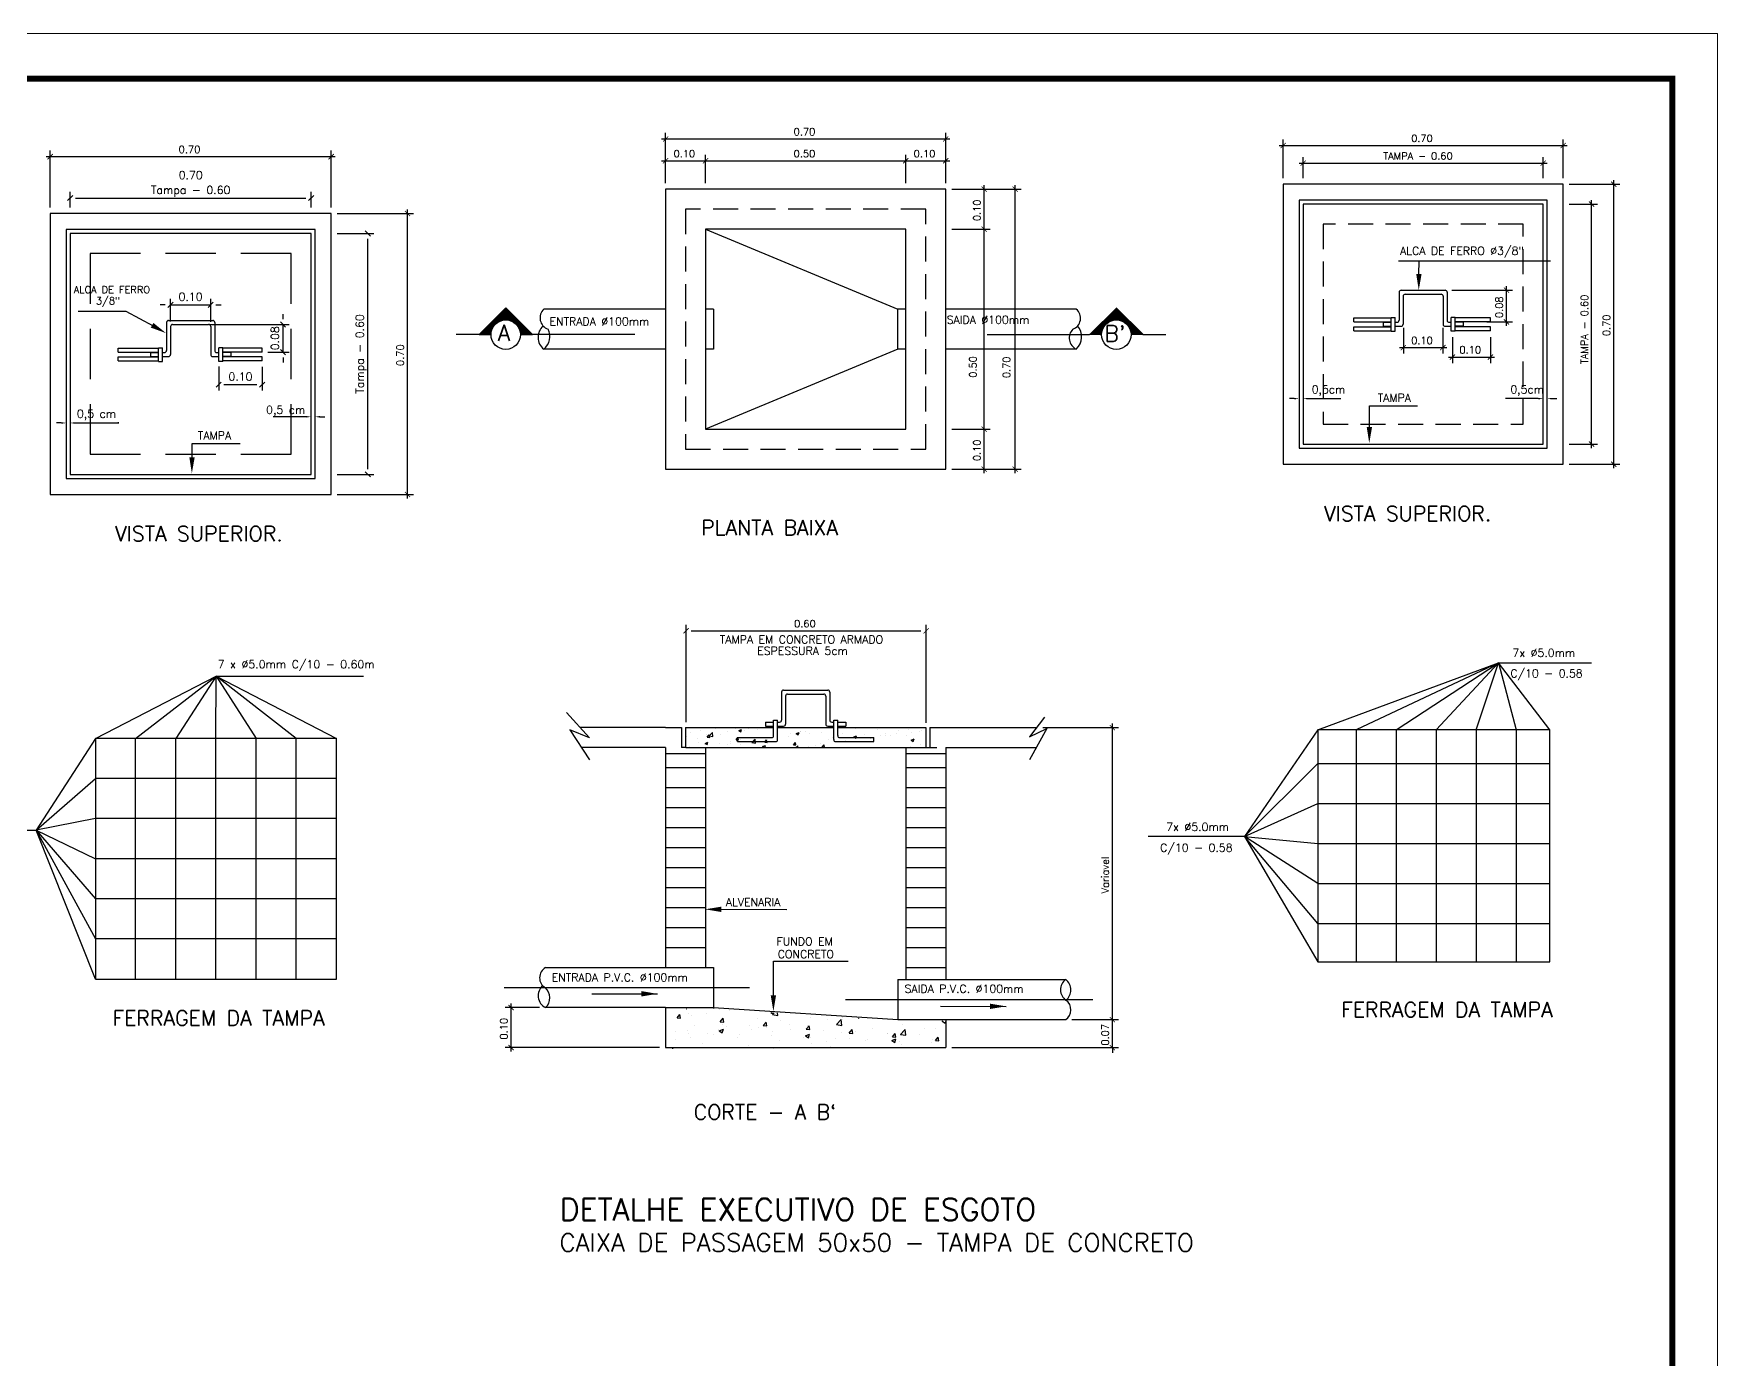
# Model space of a CAD drawing. Header units: millimetres. Extents: x 1345 to 2117, y 1214 to 1365.
# Drawn here: x 2048.09 to 2076.08, y 1274.54 to 1296.59 of the extents above; entities that cross this region are included whole.
import ezdxf
from ezdxf.enums import TextEntityAlignment as Align

# ---------------------------------------------------------------- set-up
doc = ezdxf.new("R2010")
doc.units = ezdxf.units.MM
doc.header["$LTSCALE"] = 0.5
doc.linetypes.add('CENTER2', pattern=[28.575, 19.05, -3.175, 3.175, -3.175])
doc.linetypes.add('HIDDEN', pattern=[0.375, 0.25, -0.125])
for name, color, linetype in [('02', 2, 'Continuous'), ('DETALLHES_CAIXAS', 6, 'Continuous'), ('TXT_0', 7, 'Continuous'), ('TXT_1', 3, 'Continuous'), ('TXT_2', 6, 'Continuous')]:
    doc.layers.add(name, color=color, linetype=linetype)
doc.styles.add('ADITIVOCAD', font='ROMANS.shx')
doc.styles.add('ROMANS', font='romans', dxfattribs={"height": 0.1})

# ---------------------------------------------------------------- blocks, each defined once
blk = doc.blocks.new('ADS_DET_CG125L')
at = {"layer": 'DETALLHES_CAIXAS'}
for p, q in [((2.1094, 2.4281), (2.1094, 1.8281)), ((2.7094, 2.4281), (2.1094, 2.4281)), ((2.7094, 1.8281), (2.7094, 2.4281)), ((2.1094, 1.8281), (2.7094, 1.8281)), ((2.1723, 1.1702), (2.1723, 0.5702)), ((2.7723, 1.1702), (2.1723, 1.1702)), ((2.2723, 0.5702), (2.2723, 1.1702)), ((2.3723, 0.5702), (2.3723, 1.1702)), ((2.4723, 0.5702), (2.4723, 1.1702)), ((2.5723, 0.5702), (2.5723, 1.1702)), ((2.6723, 0.5702), (2.6723, 1.1702)), ((2.7723, 0.5702), (2.7723, 1.1702)), ((2.7723, 1.0702), (2.1723, 1.0702)), ((2.7723, 0.9702), (2.1723, 0.9702)), ((2.7723, 0.8702), (2.1723, 0.8702)), ((2.7723, 0.7702), (2.1723, 0.7702)), ((2.7723, 0.6702), (2.1723, 0.6702)), ((2.1723, 0.5702), (2.7723, 0.5702))]:
    blk.add_line(p, q, dxfattribs=at)
at = {"layer": 'TXT_0', "linetype": 'ByBlock'}
for p, q in [((2.0494, 2.6199), (2.7694, 2.6199)), ((2.0594, 2.4931), (2.0594, 2.6349)), ((2.7594, 2.4931), (2.7594, 2.6349)), ((2.1159, 2.5233), (2.1029, 2.5103)), ((2.1094, 2.4931), (2.1094, 2.5318)), ((2.1224, 2.5168), (2.6964, 2.5168)), ((2.7029, 2.5103), (2.7159, 2.5233)), ((2.7094, 2.4931), (2.7094, 2.5318)), ((2.7744, 2.4781), (2.9645, 2.4781)), ((2.9495, 1.7681), (2.9495, 2.4881)), ((2.857, 2.4216), (2.844, 2.4346)), ((2.7744, 2.4281), (2.8655, 2.4281)), ((2.8505, 1.8411), (2.8505, 2.4151)), ((2.3592, 2.2092), (2.3592, 2.2657)), ((2.4592, 2.2079), (2.4592, 2.2657)), ((2.3462, 2.2507), (2.3332, 2.2507)), ((2.3527, 2.2442), (2.3657, 2.2572)), ((2.3592, 2.2507), (2.4592, 2.2507)), ((2.4657, 2.2572), (2.4527, 2.2442)), ((2.4722, 2.2507), (2.4852, 2.2507)), ((2.6394, 2.2147), (2.6394, 2.2277)), ((2.4583, 2.2017), (2.6544, 2.2017)), ((2.6329, 2.2082), (2.6459, 2.1952)), ((2.6394, 2.1327), (2.6394, 2.2017)), ((2.6459, 2.1262), (2.6329, 2.1392)), ((2.6016, 2.1327), (2.6544, 2.1327)), ((2.6394, 2.1197), (2.6394, 2.1067)), ((2.4857, 2.0582), (2.4727, 2.0452)), ((2.4792, 2.0969), (2.4792, 2.0367)), ((2.581, 2.0452), (2.594, 2.0582)), ((2.5875, 2.0957), (2.5875, 2.0367)), ((2.4922, 2.0517), (2.5745, 2.0517)), ((2.6851, 1.9716), (2.6152, 1.9716)), ((2.6971, 1.9716), (2.6851, 1.9716)), ((2.7314, 1.9716), (2.7434, 1.9716)), ((2.0871, 1.9562), (2.0751, 1.9562)), ((2.1214, 1.9562), (2.2301, 1.9562)), ((2.2301, 1.9562), (2.2278, 1.9562)), ((2.7744, 1.8281), (2.8655, 1.8281)), ((2.844, 1.8346), (2.857, 1.8216)), ((2.7744, 1.7781), (2.9645, 1.7781))]:
    blk.add_line(p, q, dxfattribs=at)
at = {"layer": 'TXT_0'}
for p, q in [((2.0594, 2.4781), (2.0594, 1.7781)), ((2.7594, 2.4781), (2.0594, 2.4781)), ((2.7594, 1.7781), (2.7594, 2.4781)), ((2.0994, 2.4381), (2.0994, 1.8181)), ((2.7194, 2.4381), (2.0994, 2.4381)), ((2.7194, 1.8181), (2.7194, 2.4381)), ((2.2487, 2.2342), (2.1292, 2.2342)), ((2.3169, 2.1977), (2.2487, 2.2342)), ((2.3492, 2.2067), (2.3492, 2.1367)), ((2.3542, 2.2117), (2.4642, 2.2117)), ((2.3592, 2.1967), (2.3592, 2.1267)), ((2.3642, 2.2017), (2.4542, 2.2017)), ((2.4592, 2.1967), (2.4592, 2.1267)), ((2.4692, 2.2067), (2.4692, 2.1367)), ((2.3292, 2.1437), (2.3392, 2.1437)), ((2.3292, 2.1097), (2.3292, 2.1437)), ((2.3392, 2.1097), (2.3392, 2.1437)), ((2.4892, 2.1437), (2.4792, 2.1437)), ((2.4792, 2.1097), (2.4792, 2.1437)), ((2.4892, 2.1097), (2.4892, 2.1437)), ((2.3092, 2.1317), (2.3092, 2.1217)), ((2.3092, 2.1317), (2.3292, 2.1317)), ((2.3092, 2.1217), (2.3292, 2.1217)), ((2.3292, 2.1097), (2.3392, 2.1097)), ((2.3392, 2.1317), (2.3442, 2.1317)), ((2.3392, 2.1217), (2.3542, 2.1217)), ((2.4642, 2.1217), (2.4792, 2.1217)), ((2.4742, 2.1317), (2.4792, 2.1317)), ((2.4892, 2.1097), (2.4792, 2.1097)), ((2.5092, 2.1317), (2.4892, 2.1317)), ((2.5092, 2.1217), (2.4892, 2.1217)), ((2.5092, 2.1317), (2.5092, 2.1217)), ((2.4127, 1.8706), (2.4132, 1.9054)), ((2.4132, 1.9054), (2.5329, 1.9054)), ((2.0994, 1.8181), (2.7194, 1.8181)), ((2.0594, 1.7781), (2.7594, 1.7781)), ((2.1723, 1.1702), (2.4731, 1.3256)), ((2.2723, 1.1702), (2.4731, 1.3256)), ((2.4731, 1.3256), (2.3723, 1.1702)), ((2.4723, 1.1702), (2.4731, 1.3256)), ((2.4731, 1.3256), (2.8398, 1.3256)), ((2.4731, 1.3256), (2.7723, 1.1702)), ((2.6723, 1.1702), (2.4731, 1.3256)), ((2.4731, 1.3256), (2.5723, 1.1702)), ((2.1723, 1.1702), (2.0242, 0.9415)), ((2.0242, 0.9415), (2.1723, 1.0702)), ((2.1723, 0.9702), (2.0242, 0.9415)), ((1.5809, 0.9415), (2.0242, 0.9415)), ((2.0242, 0.9415), (2.1723, 0.6702)), ((2.0242, 0.9415), (2.1723, 0.7702)), ((2.1723, 0.5702), (2.0242, 0.9415)), ((2.0242, 0.9415), (2.1723, 0.8702))]:
    blk.add_line(p, q, dxfattribs=at)
at = {"layer": 'TXT_0', "linetype": 'HIDDEN'}
for p, q in [((2.1594, 2.3781), (2.1594, 1.8781)), ((2.6594, 2.3781), (2.1594, 2.3781)), ((2.6594, 1.8781), (2.6594, 2.3781)), ((2.229, 2.1327), (2.229, 2.1427)), ((2.229, 2.1427), (2.3292, 2.1427)), ((2.5875, 2.1427), (2.4892, 2.1427)), ((2.5875, 2.1327), (2.5875, 2.1427)), ((2.229, 2.1327), (2.3292, 2.1327)), ((2.229, 2.1107), (2.229, 2.1207)), ((2.229, 2.1207), (2.3292, 2.1207)), ((2.229, 2.1107), (2.3292, 2.1107)), ((2.5875, 2.1327), (2.4892, 2.1327)), ((2.5875, 2.1207), (2.4892, 2.1207)), ((2.5875, 2.1107), (2.4892, 2.1107)), ((2.5875, 2.1107), (2.5875, 2.1207)), ((2.1594, 1.8781), (2.6594, 1.8781))]:
    blk.add_line(p, q, dxfattribs=at)
at = {"layer": 'TXT_0', "linetype": 'ByBlock', "const_width": 0.00195}
for points in [[(2.0659, 2.6264), (2.0529, 2.6134)], [(2.7529, 2.6134), (2.7659, 2.6264)], [(2.956, 2.4716), (2.943, 2.4846)], [(2.943, 1.7846), (2.956, 1.7716)]]:
    blk.add_lwpolyline(points, dxfattribs=at)
at = {"layer": 'TXT_0'}
for centre, start, end in [((2.3542, 2.2067), 90, 180), ((2.3642, 2.1967), 90, 180), ((2.4542, 2.1967), 0, 90), ((2.4642, 2.2067), 360, 90), ((2.3442, 2.1367), 270, 0), ((2.3542, 2.1267), 270, 0), ((2.4642, 2.1267), 180, 270), ((2.4742, 2.1367), 180, 270)]:
    blk.add_arc(centre, 0.005, start, end, dxfattribs=at)
for points in [[(2.3165, 2.2055), (2.31, 2.1939), (2.3481, 2.18)], [(2.4194, 1.8706), (2.4061, 1.8707), (2.4123, 1.8306)]]:
    blk.add_solid(points, dxfattribs=at)
at = {"layer": 'TXT_0', "linetype": 'ByBlock'}
for points in [[(2.6974, 1.9736), (2.6974, 1.9696), (2.7094, 1.9716)], [(2.7314, 1.9736), (2.7314, 1.9696), (2.7194, 1.9716)], [(2.0871, 1.9582), (2.0871, 1.9542), (2.0991, 1.9562)], [(2.1214, 1.9582), (2.1214, 1.9542), (2.1094, 1.9562)]]:
    blk.add_solid(points, dxfattribs=at)
at = {"layer": 'TXT_0', "style": 'ROMANS'}
blk.add_text('0.70', height=0.018, dxfattribs=at).set_placement((2.3794, 2.6289))
at = {"layer": 'TXT_0', "linetype": 'ByBlock', "style": 'ROMANS'}
for s, p in [('0.70', (2.4094, 2.574)), ('Tampa - 0.60', (2.4094, 2.5368)), ('0.10', (2.4092, 2.2707)), ('0.10', (2.5334, 2.0717))]:
    blk.add_text(s, height=0.02, dxfattribs=at).set_placement(p, align=Align.MIDDLE_CENTER)
at = {"layer": 'TXT_0', "style": 'ROMANS'}
for s, height, p in [('ALCA DE FERRO ', 0.018, (2.118, 2.2883)), (' 3/8"', 0.018, (2.1607, 2.2607)), ('TAMPA', 0.02, (2.4272, 1.9251)), ('7 x %%C5.0mm C/10 - 0.60m', 0.02, (2.4768, 1.3548))]:
    blk.add_text(s, height=height, dxfattribs=at).set_placement(p, align=Align.MIDDLE_LEFT)
at = {"layer": 'TXT_0', "linetype": 'ByBlock', "style": 'ROMANS'}
for s, p in [('Tampa - 0.60', (2.8305, 2.1281)), ('0.08', (2.6194, 2.1672))]:
    blk.add_text(s, height=0.02, rotation=90, dxfattribs=at).set_placement(p, align=Align.MIDDLE_CENTER)
at = {"layer": 'TXT_0', "style": 'ROMANS'}
blk.add_text('0.70', height=0.018, rotation=90, dxfattribs=at).set_placement((2.9405, 2.0981))
at = {"layer": 'TXT_0', "linetype": 'ByBlock', "style": 'ROMANS'}
for p in [(2.1748, 1.9762), (2.6461, 1.9859)]:
    blk.add_text('0,5 cm', height=0.02, dxfattribs=at).set_placement(p, align=Align.MIDDLE)
at = {"layer": 'TXT_1', "style": 'ADITIVOCAD'}
for s, p in [('VISTA SUPERIOR.', (2.4299, 1.6804)), ('FERRAGEM DA TAMPA', (2.479, 0.473))]:
    blk.add_text(s, height=0.0375, dxfattribs=at).set_placement(p, align=Align.MIDDLE)
blk = doc.blocks.new('*X35')
at = {"color": 0}
for p, q in [((101.59, 65.457), (101.923, 65.79)), ((101.608, 65.457), (101.932, 65.781)), ((101.626, 65.457), (101.941, 65.772)), ((101.643, 65.457), (101.95, 65.763)), ((101.661, 65.457), (101.958, 65.755)), ((101.807, 65.601), (101.769, 65.639)), ((101.817, 65.609), (101.778, 65.648)), ((101.827, 65.615), (101.787, 65.656)), ((101.839, 65.622), (101.795, 65.665)), ((101.851, 65.627), (101.804, 65.674)), ((101.864, 65.632), (101.813, 65.683)), ((101.878, 65.636), (101.822, 65.692)), ((101.892, 65.639), (101.831, 65.701)), ((101.908, 65.641), (101.84, 65.709)), ((101.847, 65.626), (101.967, 65.746)), ((101.925, 65.641), (101.848, 65.718)), ((101.944, 65.64), (101.857, 65.727)), ((101.966, 65.636), (101.866, 65.736)), ((101.874, 65.635), (101.976, 65.737)), ((101.993, 65.627), (101.875, 65.745)), ((102.035, 65.602), (101.884, 65.754)), ((102.198, 65.457), (101.893, 65.762)), ((101.897, 65.64), (101.985, 65.728)), ((102.216, 65.457), (101.901, 65.771)), ((102.233, 65.457), (101.91, 65.78)), ((101.916, 65.641), (101.994, 65.719)), ((102.251, 65.457), (101.919, 65.789)), ((101.933, 65.641), (102.003, 65.71)), ((101.949, 65.639), (102.011, 65.702)), ((101.964, 65.636), (102.02, 65.693)), ((101.978, 65.633), (102.029, 65.684)), ((101.991, 65.628), (102.038, 65.675)), ((102.003, 65.622), (102.047, 65.666)), ((102.015, 65.616), (102.056, 65.657)), ((102.025, 65.609), (102.065, 65.649)), ((102.036, 65.602), (102.073, 65.64)), ((101.597, 65.457), (101.592, 65.462)), ((101.615, 65.457), (101.601, 65.471)), ((101.632, 65.457), (101.61, 65.48)), ((101.65, 65.457), (101.619, 65.488)), ((101.668, 65.457), (101.627, 65.497)), ((101.685, 65.457), (101.636, 65.506)), ((101.703, 65.457), (101.645, 65.515)), ((101.721, 65.457), (101.654, 65.524)), ((101.737, 65.458), (101.663, 65.533)), ((101.738, 65.475), (101.672, 65.541)), ((101.679, 65.457), (101.753, 65.531)), ((101.74, 65.49), (101.68, 65.55)), ((101.744, 65.505), (101.689, 65.559)), ((101.696, 65.457), (101.744, 65.504)), ((101.748, 65.518), (101.698, 65.568)), ((101.753, 65.531), (101.707, 65.577)), ((101.714, 65.457), (101.739, 65.482)), ((101.759, 65.543), (101.716, 65.586)), ((101.765, 65.554), (101.725, 65.594)), ((101.732, 65.457), (101.737, 65.463)), ((101.772, 65.565), (101.733, 65.603)), ((101.78, 65.575), (101.742, 65.612)), ((101.788, 65.584), (101.751, 65.621)), ((101.797, 65.593), (101.76, 65.63)), ((102.045, 65.594), (102.082, 65.631)), ((102.054, 65.585), (102.091, 65.622)), ((102.062, 65.576), (102.1, 65.613)), ((102.18, 65.457), (102.067, 65.571)), ((102.07, 65.566), (102.109, 65.604)), ((102.077, 65.555), (102.118, 65.595)), ((102.084, 65.544), (102.126, 65.587)), ((102.09, 65.532), (102.135, 65.578)), ((102.163, 65.457), (102.092, 65.528)), ((102.095, 65.52), (102.144, 65.569)), ((102.099, 65.506), (102.153, 65.56)), ((102.145, 65.457), (102.1, 65.502)), ((102.102, 65.492), (102.162, 65.551)), ((102.127, 65.457), (102.104, 65.48)), ((102.105, 65.477), (102.171, 65.542)), ((102.106, 65.46), (102.179, 65.534)), ((102.109, 65.457), (102.106, 65.461)), ((102.121, 65.457), (102.188, 65.525)), ((102.138, 65.457), (102.197, 65.516)), ((102.156, 65.457), (102.206, 65.507)), ((102.174, 65.457), (102.215, 65.498)), ((102.191, 65.457), (102.224, 65.489)), ((102.209, 65.457), (102.232, 65.481)), ((102.227, 65.457), (102.241, 65.472)), ((102.244, 65.457), (102.25, 65.463))]:
    blk.add_line(p, q, dxfattribs=at)
blk = doc.blocks.new('ADS_DET_CP50')
at = {"layer": 'DETALLHES_CAIXAS'}
for p, q in [((0.5947, 2.6505), (0.5947, 1.9505)), ((1.2947, 2.6505), (0.5947, 2.6505)), ((1.2947, 1.9505), (1.2947, 2.6505)), ((2.1878, 2.6129), (2.1878, 2.0129)), ((2.7878, 2.6129), (2.1878, 2.6129)), ((2.7878, 2.0129), (2.7878, 2.6129)), ((0.6947, 2.5505), (0.6947, 2.0505)), ((1.1947, 2.5505), (0.6947, 2.5505)), ((1.1947, 2.0505), (1.1947, 2.5505)), ((0.6947, 2.0505), (1.1947, 2.0505)), ((2.1878, 2.0129), (2.7878, 2.0129)), ((0.5947, 1.9505), (1.2947, 1.9505)), ((0.5947, 1.3044), (0.3812, 1.3044)), ((0.5947, 1.3044), (0.6348, 1.3044)), ((0.6348, 1.3044), (0.6348, 1.2544)), ((0.6447, 1.3044), (0.8647, 1.3044)), ((0.6447, 1.3044), (0.6447, 1.2544)), ((0.8747, 1.3044), (1.0147, 1.3044)), ((1.0247, 1.3044), (1.2447, 1.3044)), ((1.2447, 1.3044), (1.2447, 1.2544)), ((1.2547, 1.3044), (1.2947, 1.3044)), ((1.2547, 1.3044), (1.2547, 1.2544)), ((1.2947, 1.3044), (1.522, 1.3044)), ((2.2244, 1.2988), (2.2244, 0.7188)), ((2.8044, 1.2988), (2.2244, 1.2988)), ((2.3206, 1.2988), (2.3206, 0.7188)), ((2.4206, 1.2988), (2.4206, 0.7188)), ((2.5206, 1.2988), (2.5206, 0.7188)), ((2.6206, 1.2988), (2.6206, 0.7188)), ((2.7206, 1.2988), (2.7206, 0.7188)), ((2.8044, 0.7188), (2.8044, 1.2988)), ((0.5947, 1.2544), (0.3833, 1.2544)), ((0.5947, 1.2544), (0.5947, 0.7044)), ((0.5947, 1.2394), (0.6947, 1.2394)), ((0.6447, 1.2544), (0.6348, 1.2544)), ((0.6455, 1.2544), (0.8655, 1.2544)), ((0.6947, 1.2544), (0.6947, 0.7044)), ((0.8649, 1.2544), (1.0147, 1.2544)), ((1.0149, 1.2544), (1.2724, 1.2544)), ((1.1947, 1.2544), (1.1947, 0.6744)), ((1.1947, 1.2394), (1.2947, 1.2394)), ((1.2447, 1.2544), (1.2547, 1.2544)), ((1.2947, 1.2544), (1.2947, 0.6744)), ((1.2947, 1.2544), (1.522, 1.2544)), ((0.5947, 1.2044), (0.6947, 1.2044)), ((1.1947, 1.2044), (1.2947, 1.2044)), ((2.2244, 1.215), (2.8044, 1.215)), ((0.5947, 1.1544), (0.6947, 1.1544)), ((1.1947, 1.1544), (1.2947, 1.1544)), ((0.5947, 1.1044), (0.6947, 1.1044)), ((1.1947, 1.1044), (1.2947, 1.1044)), ((2.2244, 1.115), (2.8044, 1.115)), ((0.5947, 1.0544), (0.6947, 1.0544)), ((1.1947, 1.0544), (1.2947, 1.0544)), ((2.2244, 1.015), (2.8044, 1.015)), ((0.5947, 1.0044), (0.6947, 1.0044)), ((1.1947, 1.0044), (1.2947, 1.0044)), ((0.5947, 0.9544), (0.6947, 0.9544)), ((1.1947, 0.9544), (1.2947, 0.9544)), ((0.5947, 0.9044), (0.6947, 0.9044)), ((1.1947, 0.9044), (1.2947, 0.9044)), ((2.2244, 0.915), (2.8044, 0.915)), ((0.5947, 0.8544), (0.6947, 0.8544)), ((1.1947, 0.8544), (1.2947, 0.8544)), ((0.5947, 0.8044), (0.6947, 0.8044)), ((1.1947, 0.8044), (1.2947, 0.8044)), ((2.2244, 0.815), (2.8044, 0.815)), ((0.5947, 0.7544), (0.6947, 0.7544)), ((1.1947, 0.7544), (1.2947, 0.7544)), ((2.2244, 0.7188), (2.8044, 0.7188)), ((0.5947, 0.7044), (0.6947, 0.7044)), ((1.1947, 0.7044), (1.2947, 0.7044)), ((1.1947, 0.6744), (1.2947, 0.6744)), ((0.5947, 0.6044), (0.7147, 0.6044)), ((0.5947, 0.6044), (0.5947, 0.5044)), ((0.7147, 0.6044), (1.1747, 0.5744)), ((1.1747, 0.5744), (1.2947, 0.5744)), ((1.2947, 0.5744), (1.2947, 0.5044)), ((0.5947, 0.5044), (1.2947, 0.5044))]:
    blk.add_line(p, q, dxfattribs=at)
at = {"layer": 'TXT_0', "linetype": 'ByBlock'}
for p, q in [((0.5947, 2.6655), (0.5947, 2.7909)), ((1.2947, 2.6655), (1.2947, 2.7909)), ((0.5847, 2.7759), (1.3047, 2.7759)), ((0.5947, 2.6655), (0.5947, 2.7363)), ((0.6947, 2.6655), (0.6947, 2.7363)), ((0.6947, 2.6655), (0.6947, 2.7363)), ((1.1947, 2.6655), (1.1947, 2.7363)), ((1.1947, 2.6655), (1.1947, 2.7363)), ((1.2947, 2.6655), (1.2947, 2.7363)), ((2.1278, 2.7594), (2.8478, 2.7594)), ((2.1378, 2.6779), (2.1378, 2.7744)), ((2.8378, 2.6779), (2.8378, 2.7744)), ((0.5847, 2.7213), (0.7047, 2.7213)), ((0.6847, 2.7213), (1.2047, 2.7213)), ((1.1847, 2.7213), (1.3047, 2.7213)), ((2.1778, 2.7153), (2.7978, 2.7153)), ((2.1878, 2.6779), (2.1878, 2.7303)), ((2.7878, 2.6779), (2.7878, 2.7303)), ((1.3907, 2.5405), (1.3907, 2.6605)), ((1.4684, 1.9405), (1.4684, 2.6605)), ((2.8528, 2.6629), (2.979, 2.6629)), ((2.964, 1.9529), (2.964, 2.6729)), ((1.3097, 2.6505), (1.4057, 2.6505)), ((1.3097, 2.6505), (1.4834, 2.6505)), ((2.8528, 2.6129), (2.9238, 2.6129)), ((2.9088, 2.0029), (2.9088, 2.6229)), ((1.3097, 2.5505), (1.4057, 2.5505)), ((1.3097, 2.5505), (1.4057, 2.5505)), ((1.3907, 2.0405), (1.3907, 2.5605)), ((2.6959, 2.3085), (2.6959, 2.4078)), ((2.5593, 2.3978), (2.7109, 2.3978)), ((2.6467, 2.3185), (2.7109, 2.3185)), ((2.4385, 2.3035), (2.4385, 2.2392)), ((2.5369, 2.3035), (2.5369, 2.2392)), ((2.5609, 2.28), (2.5609, 2.2157)), ((2.6559, 2.28), (2.6559, 2.2157)), ((2.4285, 2.2542), (2.5469, 2.2542)), ((2.5509, 2.2307), (2.6659, 2.2307)), ((2.1656, 2.1267), (2.1536, 2.1267)), ((2.1998, 2.1267), (2.2118, 2.1267)), ((2.2118, 2.1267), (2.2818, 2.1267)), ((2.7636, 2.1267), (2.6936, 2.1267)), ((2.7756, 2.1267), (2.7636, 2.1267)), ((2.8098, 2.1267), (2.8218, 2.1267)), ((1.3097, 2.0505), (1.4057, 2.0505)), ((1.3097, 2.0505), (1.4057, 2.0505)), ((1.3907, 1.9405), (1.3907, 2.0605)), ((2.8528, 2.0129), (2.9238, 2.0129)), ((1.3097, 1.9505), (1.4057, 1.9505)), ((1.3097, 1.9505), (1.4834, 1.9505)), ((2.8528, 1.9629), (2.979, 1.9629)), ((0.6458, 1.3176), (0.6458, 1.5613)), ((1.2458, 1.3161), (1.2458, 1.5613)), ((0.6588, 1.5463), (1.2328, 1.5463)), ((1.537, 1.3044), (1.7261, 1.3044)), ((1.7111, 0.5644), (1.7111, 1.3144)), ((0.2797, 0.6044), (0.1935, 0.6044)), ((0.2085, 0.4944), (0.2085, 0.6144)), ((1.6097, 0.5744), (1.7261, 0.5744)), ((1.6097, 0.5744), (1.7261, 0.5744)), ((1.7111, 0.5744), (1.7111, 0.5874)), ((1.7111, 0.5044), (1.7111, 0.5744)), ((0.5797, 0.5044), (0.1935, 0.5044)), ((1.3097, 0.5044), (1.7261, 0.5044)), ((1.7111, 0.5044), (1.7111, 0.4914))]:
    blk.add_line(p, q, dxfattribs=at)
at = {"layer": 'TXT_0'}
for p, q in [((2.1378, 2.6629), (2.1378, 1.9629)), ((2.8378, 2.6629), (2.1378, 2.6629)), ((2.8378, 1.9629), (2.8378, 2.6629)), ((2.1778, 2.6229), (2.1778, 2.0029)), ((2.7978, 2.6229), (2.1778, 2.6229)), ((2.7978, 2.0029), (2.7978, 2.6229)), ((0.6947, 2.5505), (1.1747, 2.3505)), ((2.8057, 2.4707), (2.4262, 2.4707)), ((2.4771, 2.438), (2.4777, 2.4707)), ((2.4278, 2.3925), (2.4278, 2.3225)), ((2.4328, 2.3975), (2.5428, 2.3975)), ((2.4378, 2.3825), (2.4378, 2.3125)), ((2.4428, 2.3875), (2.5328, 2.3875)), ((2.5378, 2.3825), (2.5378, 2.3125)), ((2.5478, 2.3925), (2.5478, 2.3225)), ((0.5947, 2.3505), (0.2904, 2.3505)), ((0.7147, 2.3505), (0.6947, 2.3505)), ((0.7147, 2.3505), (0.7147, 2.2505)), ((1.1747, 2.2505), (1.1747, 2.3505)), ((1.1947, 2.3505), (1.1747, 2.3505)), ((1.621, 2.3505), (1.2947, 2.3505)), ((2.3878, 2.3175), (2.4078, 2.3175)), ((2.3878, 2.3175), (2.3878, 2.3075)), ((2.4078, 2.3295), (2.4178, 2.3295)), ((2.4078, 2.2955), (2.4078, 2.3295)), ((2.4178, 2.2955), (2.4178, 2.3295)), ((2.4178, 2.3175), (2.4228, 2.3175)), ((2.5528, 2.3175), (2.5578, 2.3175)), ((2.5678, 2.3295), (2.5578, 2.3295)), ((2.5578, 2.2955), (2.5578, 2.3295)), ((2.5678, 2.2955), (2.5678, 2.3295)), ((2.5878, 2.3175), (2.5678, 2.3175)), ((2.5878, 2.3175), (2.5878, 2.3075)), ((2.3878, 2.3075), (2.4078, 2.3075)), ((2.4078, 2.2955), (2.4178, 2.2955)), ((2.4178, 2.3075), (2.4328, 2.3075)), ((2.5428, 2.3075), (2.5578, 2.3075)), ((2.5678, 2.2955), (2.5578, 2.2955)), ((2.5878, 2.3075), (2.5678, 2.3075)), ((0.5947, 2.2505), (0.2904, 2.2505)), ((1.1747, 2.2505), (0.6947, 2.0505)), ((0.7147, 2.2505), (0.6947, 2.2505)), ((0.7147, 2.2505), (0.6947, 2.2505)), ((1.1947, 2.2505), (1.1747, 2.2505)), ((1.1947, 2.2505), (1.1747, 2.2505)), ((1.4947, 2.2505), (1.2947, 2.2505)), ((1.621, 2.2505), (1.2947, 2.2505)), ((2.3534, 2.0554), (2.354, 2.1091)), ((2.354, 2.1091), (2.4736, 2.1091)), ((2.1778, 2.0029), (2.7978, 2.0029)), ((2.1378, 1.9629), (2.8378, 1.9629)), ((2.2244, 1.2988), (2.676, 1.4661)), ((2.676, 1.4661), (2.3206, 1.2988)), ((2.4206, 1.2988), (2.676, 1.4661)), ((2.676, 1.4661), (2.5206, 1.2988)), ((2.6206, 1.2988), (2.676, 1.4661)), ((2.8044, 1.2988), (2.676, 1.4661)), ((2.676, 1.4661), (2.7206, 1.2988)), ((2.676, 1.4661), (2.9083, 1.4661)), ((0.8847, 1.3932), (0.8847, 1.3232)), ((0.8897, 1.3982), (0.9997, 1.3982)), ((1.0047, 1.3932), (1.0047, 1.3232)), ((0.8947, 1.3832), (0.8947, 1.3132)), ((0.8997, 1.3882), (0.9897, 1.3882)), ((0.9947, 1.3832), (0.9947, 1.3132)), ((0.3469, 1.3421), (0.4046, 1.2786)), ((0.8447, 1.3182), (0.8447, 1.3082)), ((0.8447, 1.3182), (0.8647, 1.3182)), ((0.8447, 1.3082), (0.8647, 1.3082)), ((0.8647, 1.3232), (0.8747, 1.3232)), ((0.8647, 1.2843), (0.8647, 1.3232)), ((0.8747, 1.2743), (0.8747, 1.3232)), ((0.8747, 1.3182), (0.8797, 1.3182)), ((0.8747, 1.3082), (0.8897, 1.3082)), ((0.9997, 1.3082), (1.0147, 1.3082)), ((1.0097, 1.3182), (1.0147, 1.3182)), ((1.0147, 1.3232), (1.0247, 1.3232)), ((1.0147, 1.2743), (1.0147, 1.3232)), ((1.0247, 1.2843), (1.0247, 1.3232)), ((1.0247, 1.3182), (1.0447, 1.3182)), ((1.0247, 1.3082), (1.0447, 1.3082)), ((1.0447, 1.3182), (1.0447, 1.3082)), ((1.5414, 1.3305), (1.5039, 1.2815)), ((0.3556, 1.2988), (0.4046, 1.2239)), ((0.4046, 1.2786), (0.3556, 1.2988)), ((0.6471, 1.281), (0.6471, 1.281)), ((0.656, 1.2933), (0.656, 1.2933)), ((0.6742, 1.277), (0.6742, 1.277)), ((0.6761, 1.2664), (0.6761, 1.2664)), ((0.681, 1.2966), (0.681, 1.2966)), ((0.6934, 1.265), (0.7004, 1.2677)), ((0.6934, 1.265), (0.6984, 1.2617)), ((0.6976, 1.2874), (0.6976, 1.2874)), ((0.6984, 1.2617), (0.7004, 1.2677)), ((0.6989, 1.2803), (0.7038, 1.286)), ((0.6989, 1.2803), (0.7049, 1.2798)), ((0.7038, 1.2836), (0.7116, 1.2918)), ((0.7049, 1.2798), (0.7038, 1.286)), ((0.7038, 1.2836), (0.7127, 1.2823)), ((0.7127, 1.2823), (0.7116, 1.2918)), ((0.7171, 1.3038), (0.7171, 1.3038)), ((0.7189, 1.3016), (0.7189, 1.3016)), ((0.7295, 1.2642), (0.7295, 1.2642)), ((0.7326, 1.2871), (0.7326, 1.2871)), ((0.7495, 1.2949), (0.7495, 1.2949)), ((0.7557, 1.2705), (0.7557, 1.2705)), ((0.7565, 1.2651), (0.7565, 1.2651)), ((0.7704, 1.3016), (0.7704, 1.3016)), ((0.7707, 1.274), (0.7755, 1.2798)), ((0.7707, 1.274), (0.7766, 1.2735)), ((0.7747, 1.2693), (0.7747, 1.2793)), ((0.7747, 1.2793), (0.8597, 1.2793)), ((0.7747, 1.2693), (0.8697, 1.2693)), ((0.7766, 1.2735), (0.7755, 1.2798)), ((0.7775, 1.2973), (0.7845, 1.3)), ((0.7775, 1.2973), (0.7824, 1.2939)), ((0.7808, 1.2738), (0.7808, 1.2738)), ((0.7824, 1.2939), (0.7845, 1.3)), ((0.7909, 1.2971), (0.7909, 1.2971)), ((0.7996, 1.2687), (0.7996, 1.2687)), ((0.8008, 1.302), (0.8008, 1.302)), ((0.8105, 1.2671), (0.8183, 1.2752)), ((0.8105, 1.2671), (0.8194, 1.2657)), ((0.8148, 1.2751), (0.8148, 1.2751)), ((0.8194, 1.2657), (0.8183, 1.2752)), ((0.8187, 1.2787), (0.8187, 1.2787)), ((0.8238, 1.2993), (0.8238, 1.2993)), ((0.8424, 1.2677), (0.8472, 1.2735)), ((0.8424, 1.2677), (0.8484, 1.2672)), ((0.8484, 1.2672), (0.8472, 1.2735)), ((0.8501, 1.2751), (0.8501, 1.2751)), ((0.8731, 1.2851), (0.8731, 1.2851)), ((0.9021, 1.2826), (0.9021, 1.2826)), ((0.9068, 1.2904), (0.9068, 1.2904)), ((0.9141, 1.2615), (0.9189, 1.2672)), ((0.9201, 1.2609), (0.9189, 1.2672)), ((0.9212, 1.2893), (0.9282, 1.2919)), ((0.9212, 1.2893), (0.9261, 1.2859)), ((0.9261, 1.2859), (0.9282, 1.2919)), ((0.9306, 1.2948), (0.9306, 1.2948)), ((0.9315, 1.2951), (0.9315, 1.2951)), ((0.9447, 1.2953), (0.9447, 1.2953)), ((0.9534, 1.2896), (0.9534, 1.2896)), ((0.9816, 1.2642), (0.9816, 1.2642)), ((0.984, 1.2926), (0.984, 1.2926)), ((1.0017, 1.2739), (1.0017, 1.2739)), ((1.013, 1.2794), (1.013, 1.2794)), ((1.0163, 1.3037), (1.0163, 1.3037)), ((1.0197, 1.2693), (1.1147, 1.2693)), ((1.028, 1.2701), (1.028, 1.2701)), ((1.0297, 1.2793), (1.1147, 1.2793)), ((1.0373, 1.2903), (1.0373, 1.2903)), ((1.0445, 1.2725), (1.0445, 1.2725)), ((1.0547, 1.2702), (1.0547, 1.2702)), ((1.0559, 1.3035), (1.0559, 1.3035)), ((1.0649, 1.2813), (1.0719, 1.2839)), ((1.0649, 1.2813), (1.0699, 1.2779)), ((1.0696, 1.3015), (1.0696, 1.3015)), ((1.0699, 1.2779), (1.0719, 1.2839)), ((1.0863, 1.2802), (1.0863, 1.2802)), ((1.0907, 1.288), (1.0907, 1.288)), ((1.106, 1.2773), (1.106, 1.2773)), ((1.1076, 1.2808), (1.1076, 1.2808)), ((1.1147, 1.2693), (1.1147, 1.2793)), ((1.123, 1.2992), (1.123, 1.2992)), ((1.1327, 1.2841), (1.1327, 1.2841)), ((1.1441, 1.2858), (1.1441, 1.2858)), ((1.1446, 1.2902), (1.1446, 1.2902)), ((1.1565, 1.2837), (1.1565, 1.2837)), ((1.1705, 1.2891), (1.1705, 1.2891)), ((1.1764, 1.297), (1.1764, 1.297)), ((1.1975, 1.2835), (1.1975, 1.2835)), ((1.2029, 1.3002), (1.2029, 1.3002)), ((1.2085, 1.2912), (1.2085, 1.2912)), ((1.2086, 1.2732), (1.2156, 1.2759)), ((1.2086, 1.2732), (1.2136, 1.2699)), ((1.2136, 1.2699), (1.2156, 1.2759)), ((1.2298, 1.2947), (1.2298, 1.2947)), ((1.2337, 1.2974), (1.2337, 1.2974)), ((1.5471, 1.3017), (1.5039, 1.2239)), ((1.5039, 1.2815), (1.5471, 1.3017)), ((2.2244, 1.2988), (2.0412, 1.0322)), ((0.6547, 1.2572), (0.6547, 1.2572)), ((0.6926, 1.2622), (0.6926, 1.2622)), ((0.6982, 1.2551), (0.6982, 1.2551)), ((0.7483, 1.2616), (0.7483, 1.2616)), ((0.7828, 1.2619), (0.7828, 1.2619)), ((0.8362, 1.2597), (0.8362, 1.2597)), ((0.8371, 1.257), (0.8442, 1.2597)), ((0.8371, 1.257), (0.841, 1.2544)), ((0.8424, 1.2544), (0.8442, 1.2597)), ((0.9141, 1.2615), (0.9201, 1.2609)), ((0.9184, 1.2559), (0.9184, 1.2559)), ((0.921, 1.2544), (0.9251, 1.2586)), ((0.9255, 1.2544), (0.9251, 1.2586)), ((0.943, 1.2552), (0.943, 1.2552)), ((0.9522, 1.2563), (0.9522, 1.2563)), ((0.9697, 1.2601), (0.9697, 1.2601)), ((0.9858, 1.2552), (0.9907, 1.2609)), ((0.9858, 1.2552), (0.9918, 1.2547)), ((0.9918, 1.2547), (0.9907, 1.2609)), ((1.0622, 1.2544), (1.0624, 1.2547)), ((1.0624, 1.2544), (1.0624, 1.2547)), ((1.2072, 1.2579), (1.2072, 1.2579)), ((1.2074, 1.258), (1.2074, 1.258)), ((1.2324, 1.2613), (1.2324, 1.2613)), ((2.2244, 1.215), (2.0412, 1.0322)), ((2.0412, 1.0322), (2.2244, 1.115)), ((2.0412, 1.0322), (1.801, 1.0322)), ((2.0412, 1.0322), (2.2244, 0.7188)), ((2.2244, 0.815), (2.0412, 1.0322)), ((2.2244, 0.915), (2.0412, 1.0322)), ((2.0412, 1.0322), (2.2244, 1.015)), ((0.7339, 0.8501), (0.8978, 0.85)), ((0.8641, 0.7201), (1.051, 0.7201)), ((0.8641, 0.6351), (0.8641, 0.7201)), ((0.2947, 0.7044), (0.5947, 0.7044)), ((0.6947, 0.7044), (0.7147, 0.7044)), ((0.7147, 0.7044), (0.7147, 0.6024)), ((1.1747, 0.6744), (1.1947, 0.6744)), ((1.1747, 0.6744), (1.1747, 0.5744)), ((1.2947, 0.6744), (1.5947, 0.6744)), ((0.4103, 0.6389), (0.5742, 0.6388)), ((0.5947, 0.6044), (0.2947, 0.6044)), ((0.6464, 0.6015), (0.6465, 0.6014)), ((0.6465, 0.6014), (0.6466, 0.6015)), ((0.6528, 0.5896), (0.6528, 0.5896)), ((0.7286, 0.5992), (0.7286, 0.5992)), ((0.7541, 0.5959), (0.7541, 0.5959)), ((0.858, 0.5922), (0.8621, 0.5894)), ((0.8617, 0.5869), (0.8662, 0.5916)), ((0.8621, 0.5894), (0.8629, 0.5918)), ((0.8751, 0.5848), (0.8743, 0.5911)), ((1.2814, 0.6076), (1.4454, 0.6075)), ((0.6234, 0.5784), (0.6306, 0.587)), ((0.6234, 0.5784), (0.6323, 0.5776)), ((0.6323, 0.5776), (0.6306, 0.587)), ((0.6598, 0.5834), (0.6598, 0.5834)), ((0.6678, 0.5606), (0.6678, 0.5606)), ((0.6973, 0.5884), (0.6973, 0.5884)), ((0.7268, 0.5493), (0.7268, 0.5493)), ((0.7286, 0.5461), (0.7391, 0.5501)), ((0.731, 0.569), (0.7382, 0.5776)), ((0.731, 0.569), (0.7399, 0.5682)), ((0.7361, 0.541), (0.7391, 0.5501)), ((0.7377, 0.5619), (0.7377, 0.5619)), ((0.7399, 0.5682), (0.7382, 0.5776)), ((0.7479, 0.5572), (0.7479, 0.5572)), ((0.8047, 0.5605), (0.8047, 0.5605)), ((0.8094, 0.5492), (0.8094, 0.5492)), ((0.8252, 0.5769), (0.8252, 0.5769)), ((0.8279, 0.5538), (0.8279, 0.5538)), ((0.8386, 0.5595), (0.8458, 0.5682)), ((0.8386, 0.5595), (0.8475, 0.5588)), ((0.8475, 0.5588), (0.8458, 0.5682)), ((0.847, 0.5541), (0.847, 0.5541)), ((0.8617, 0.5869), (0.875, 0.5848)), ((0.8817, 0.5711), (0.8817, 0.5711)), ((0.9038, 0.5616), (0.9038, 0.5616)), ((0.908, 0.5504), (0.908, 0.5504)), ((0.9461, 0.5501), (0.9534, 0.5587)), ((0.9461, 0.5501), (0.9551, 0.5493)), ((0.9486, 0.559), (0.9486, 0.559)), ((0.9551, 0.5493), (0.9534, 0.5587)), ((0.9575, 0.5807), (0.9575, 0.5807)), ((0.9881, 0.547), (0.9881, 0.547)), ((0.9985, 0.5741), (0.9985, 0.5741)), ((1.0218, 0.5621), (1.0335, 0.5743)), ((1.0218, 0.5621), (1.0351, 0.56)), ((1.0351, 0.56), (1.0335, 0.5742)), ((1.036, 0.579), (1.036, 0.579)), ((1.0361, 0.574), (1.0361, 0.574)), ((1.0537, 0.5407), (1.061, 0.5493)), ((1.0627, 0.5399), (1.061, 0.5493)), ((1.0769, 0.5779), (1.0776, 0.5774)), ((1.0777, 0.5774), (1.0778, 0.5778)), ((1.1106, 0.5526), (1.1106, 0.5526)), ((1.1819, 0.5373), (1.1936, 0.5494)), ((1.1863, 0.5622), (1.1863, 0.5622)), ((1.1952, 0.5352), (1.1936, 0.5494)), ((1.2425, 0.5522), (1.2425, 0.5522)), ((1.2683, 0.5516), (1.2683, 0.5516)), ((1.2858, 0.5704), (1.2886, 0.5715)), ((1.2858, 0.5704), (1.2932, 0.5654)), ((1.2932, 0.5654), (1.2947, 0.5697)), ((1.2947, 0.5744), (1.5947, 0.5744)), ((0.6194, 0.5438), (0.6194, 0.5438)), ((0.6203, 0.5243), (0.6203, 0.5243)), ((0.6502, 0.5469), (0.6502, 0.5469)), ((0.651, 0.5397), (0.651, 0.5397)), ((0.6579, 0.5292), (0.6579, 0.5292)), ((0.6862, 0.514), (0.6862, 0.514)), ((0.6994, 0.5404), (0.6994, 0.5404)), ((0.7147, 0.5367), (0.7147, 0.5367)), ((0.7286, 0.5461), (0.736, 0.541)), ((0.7737, 0.529), (0.7737, 0.529)), ((0.7795, 0.537), (0.7795, 0.537)), ((0.8029, 0.5106), (0.8029, 0.5106)), ((0.8596, 0.5336), (0.8596, 0.5336)), ((0.8611, 0.544), (0.8611, 0.544)), ((0.8799, 0.5212), (0.8799, 0.5212)), ((0.9396, 0.5303), (0.9396, 0.5303)), ((0.9441, 0.534), (0.9547, 0.5381)), ((0.9441, 0.534), (0.9516, 0.529)), ((0.9516, 0.529), (0.9547, 0.5381)), ((0.9556, 0.5308), (0.9556, 0.5308)), ((0.959, 0.5149), (0.959, 0.5149)), ((0.9966, 0.5198), (0.9966, 0.5198)), ((1.0059, 0.5065), (1.0059, 0.5065)), ((1.0197, 0.5269), (1.0197, 0.5269)), ((1.0336, 0.542), (1.0336, 0.542)), ((1.0534, 0.5273), (1.0534, 0.5273)), ((1.0537, 0.5407), (1.0627, 0.5399)), ((1.0682, 0.5436), (1.0682, 0.5436)), ((1.0934, 0.5216), (1.0934, 0.5216)), ((1.0998, 0.5235), (1.0998, 0.5235)), ((1.1481, 0.5398), (1.1481, 0.5398)), ((1.1482, 0.5403), (1.1482, 0.5403)), ((1.1597, 0.522), (1.1702, 0.5261)), ((1.1597, 0.522), (1.1672, 0.517)), ((1.1613, 0.5313), (1.1685, 0.5399)), ((1.1613, 0.5313), (1.1703, 0.5305)), ((1.1672, 0.517), (1.1702, 0.5261)), ((1.1703, 0.5305), (1.1686, 0.5399)), ((1.1799, 0.5201), (1.1799, 0.5201)), ((1.1809, 0.5366), (1.1809, 0.5366)), ((1.1819, 0.5373), (1.1952, 0.5352)), ((1.1845, 0.5122), (1.1845, 0.5122)), ((1.1857, 0.5447), (1.1857, 0.5447)), ((1.2283, 0.5369), (1.2283, 0.5369)), ((1.2599, 0.5167), (1.2599, 0.5167)), ((1.2624, 0.5235), (1.2624, 0.5235)), ((1.2689, 0.5219), (1.2761, 0.5305)), ((1.2689, 0.5219), (1.2779, 0.5211)), ((1.2779, 0.5211), (1.2761, 0.5305)), ((0.6126, 0.5015), (0.613, 0.5017)), ((0.613, 0.5015), (0.6131, 0.5017)), ((0.8643, 0.5024), (0.8643, 0.5024)), ((1.1087, 0.5026), (1.1087, 0.5026))]:
    blk.add_line(p, q, dxfattribs=at)
at = {"layer": 'TXT_0', "linetype": 'HIDDEN', "ltscale": 0.5}
for p, q in [((0.6447, 2.6005), (0.6447, 2.0005)), ((1.2447, 2.6005), (0.6447, 2.6005)), ((1.2447, 2.0005), (1.2447, 2.6005)), ((2.2378, 2.5629), (2.2378, 2.0629)), ((2.7378, 2.5629), (2.2378, 2.5629)), ((2.7378, 2.0629), (2.7378, 2.5629)), ((2.2378, 2.0629), (2.7378, 2.0629)), ((0.6447, 2.0005), (1.2447, 2.0005))]:
    blk.add_line(p, q, dxfattribs=at)
at = {"layer": 'TXT_0', "linetype": 'HIDDEN'}
for p, q in [((2.3145, 2.3285), (2.4078, 2.3285)), ((2.3145, 2.3185), (2.3145, 2.3285)), ((2.3145, 2.3185), (2.4078, 2.3185)), ((2.6559, 2.3285), (2.5678, 2.3285)), ((2.6559, 2.3185), (2.5678, 2.3185)), ((2.6559, 2.3185), (2.6559, 2.3285)), ((2.3145, 2.3065), (2.4078, 2.3065)), ((2.3145, 2.2965), (2.3145, 2.3065)), ((2.3145, 2.2965), (2.4078, 2.2965)), ((2.6559, 2.3065), (2.5678, 2.3065)), ((2.6559, 2.2965), (2.5678, 2.2965)), ((2.6559, 2.2965), (2.6559, 2.3065))]:
    blk.add_line(p, q, dxfattribs=at)
at = {"layer": 'TXT_0', "linetype": 'CENTER2'}
for p, q in [((0.1916, 0.6544), (0.8041, 0.6544)), ((1.0444, 0.6244), (1.6623, 0.6244))]:
    blk.add_line(p, q, dxfattribs=at)
at = {"layer": 'TXT_0', "linetype": 'ByBlock', "const_width": 0.00195}
for points in [[(0.6012, 2.7824), (0.5882, 2.7694)], [(1.2882, 2.7694), (1.3012, 2.7824)], [(2.1443, 2.7659), (2.1313, 2.7529)], [(2.8313, 2.7529), (2.8443, 2.7659)], [(0.6012, 2.7278), (0.5882, 2.7148)], [(0.7012, 2.7278), (0.6882, 2.7148)], [(0.6882, 2.7148), (0.7012, 2.7278)], [(1.2012, 2.7278), (1.1882, 2.7148)], [(1.1882, 2.7148), (1.2012, 2.7278)], [(1.2882, 2.7148), (1.3012, 2.7278)], [(2.1943, 2.7218), (2.1813, 2.7088)], [(2.7813, 2.7088), (2.7943, 2.7218)], [(1.3972, 2.644), (1.3842, 2.657)], [(1.4749, 2.644), (1.4619, 2.657)], [(2.9705, 2.6564), (2.9575, 2.6694)], [(2.9153, 2.6064), (2.9023, 2.6194)], [(1.3972, 2.544), (1.3842, 2.557)], [(1.3842, 2.557), (1.3972, 2.544)], [(2.7024, 2.3913), (2.6894, 2.4043)], [(2.6894, 2.325), (2.7024, 2.312)], [(2.445, 2.2607), (2.432, 2.2477)], [(2.5304, 2.2477), (2.5434, 2.2607)], [(2.5674, 2.2372), (2.5544, 2.2242)], [(2.6494, 2.2242), (2.6624, 2.2372)], [(1.3972, 2.044), (1.3842, 2.057)], [(1.3842, 2.057), (1.3972, 2.044)], [(2.9023, 2.0194), (2.9153, 2.0064)], [(1.3842, 1.957), (1.3972, 1.944)], [(1.4619, 1.957), (1.4749, 1.944)], [(2.9575, 1.9694), (2.9705, 1.9564)], [(0.6523, 1.5528), (0.6393, 1.5398)], [(1.2393, 1.5398), (1.2523, 1.5528)], [(1.7176, 1.2979), (1.7046, 1.3109)], [(0.215, 0.5979), (0.202, 0.6109)], [(1.7046, 0.5809), (1.7176, 0.5679)], [(1.7046, 0.5809), (1.7176, 0.5679)], [(0.202, 0.5109), (0.215, 0.4979)], [(1.7176, 0.4979), (1.7046, 0.5109)]]:
    blk.add_lwpolyline(points, dxfattribs=at)
at = {"layer": 'TXT_0'}
for centre, radius, start, end in [((2.4328, 2.3925), 0.005, 90, 180), ((2.4428, 2.3825), 0.005, 90, 180), ((2.5328, 2.3825), 0.005, 0, 90), ((2.5428, 2.3925), 0.005, 360, 90), ((0.3106, 2.3286), 0.0298, 132.6603, 251.2033), ((1.6021, 2.3279), 0.0295, 290.4466, 49.9922), ((2.4228, 2.3225), 0.005, 270, 0), ((2.5528, 2.3225), 0.005, 180, 270), ((0.3133, 2.2801), 0.0374, 130.9913, 232.2116), ((0.2647, 2.282), 0.0407, 309.1833, 26.8075), ((1.6342, 2.2784), 0.0309, 134.9178, 244.8159), ((1.5919, 2.2812), 0.0423, 313.4644, 40.1693), ((2.4328, 2.3125), 0.005, 270, 0), ((2.5428, 2.3125), 0.005, 180, 270), ((0.8897, 1.3932), 0.005, 90, 180), ((0.9997, 1.3932), 0.005, 360, 90), ((0.8997, 1.3832), 0.005, 90, 180), ((0.9897, 1.3832), 0.005, 0, 90), ((0.8797, 1.3232), 0.005, 270, 0), ((0.8897, 1.3132), 0.005, 270, 0), ((0.9997, 1.3132), 0.005, 180, 270), ((1.0097, 1.3232), 0.005, 180, 270), ((0.8597, 1.2843), 0.005, 270, 0), ((0.8697, 1.2743), 0.005, 270, 0), ((1.0197, 1.2743), 0.005, 180, 270), ((1.0297, 1.2843), 0.005, 180, 270), ((0.3091, 0.679), 0.0293, 119.6263, 239.7371), ((1.6135, 0.6487), 0.0319, 126.1928, 235.0868), ((1.5743, 0.6483), 0.0331, 309.1933, 52.0863), ((0.3093, 0.6341), 0.0331, 130.8405, 243.6781), ((0.2716, 0.629), 0.0337, 313.3287, 47.3258), ((1.5786, 0.5987), 0.0291, 303.5365, 55.0868)]:
    blk.add_arc(centre, radius, start, end, dxfattribs=at)
for points in [[(2.4838, 2.4379), (2.4705, 2.438), (2.4768, 2.398)], [(2.3601, 2.0554), (2.3468, 2.0555), (2.3531, 2.0154)], [(0.7339, 0.8434), (0.7339, 0.8567), (0.6939, 0.8501)], [(0.5342, 0.6455), (0.5342, 0.6322), (0.5742, 0.6388)], [(0.8708, 0.6351), (0.8574, 0.6351), (0.8641, 0.5951)], [(1.4054, 0.6142), (1.4054, 0.6009), (1.4454, 0.6075)]]:
    blk.add_solid(points, dxfattribs=at)
at = {"layer": 'TXT_0', "linetype": 'ByBlock'}
for points in [[(2.1656, 2.1287), (2.1656, 2.1247), (2.1776, 2.1267)], [(2.1998, 2.1287), (2.1998, 2.1247), (2.1878, 2.1267)], [(2.7758, 2.1287), (2.7758, 2.1247), (2.7878, 2.1267)], [(2.8098, 2.1287), (2.8098, 2.1247), (2.7978, 2.1267)]]:
    blk.add_solid(points, dxfattribs=at)
at = {"layer": 'TXT_1'}
for p, q in [((0.1284, 2.2867), (0.1952, 2.3536)), ((0.1952, 2.3536), (0.2621, 2.2867)), ((1.7879, 2.2867), (1.721, 2.3536)), ((0.1284, 2.2867), (0.1584, 2.2867)), ((0.2321, 2.2867), (0.2621, 2.2867)), ((1.6842, 2.2867), (1.6542, 2.2867)), ((1.7879, 2.2867), (1.7579, 2.2867))]:
    blk.add_line(p, q, dxfattribs=at)
for centre in [(0.1952, 2.2867), (1.721, 2.2867)]:
    blk.add_circle(centre, 0.0368, dxfattribs=at)
at = {"layer": 'TXT_2', "linetype": 'CENTER2'}
for p, q in [((0.1284, 2.2867), (0.0715, 2.2867)), ((0.5178, 2.2867), (0.2621, 2.2867)), ((1.3984, 2.2867), (1.6542, 2.2867)), ((1.7879, 2.2867), (1.8447, 2.2867))]:
    blk.add_line(p, q, dxfattribs=at)
at = {"layer": 'TXT_1'}
for p, xscale, yscale, zscale in [((-20.1891, -10.8047), 0.1999999999999993, 0.1999999999999993, 0.1999999999999993), ((22.1053, -10.8047), -0.1999999999999993, 0.2, 0.2)]:
    blk.add_blockref('*X35', p, dxfattribs=dict(at, xscale=xscale, yscale=yscale, zscale=zscale))
at = {"layer": 'TXT_0', "style": 'ROMANS'}
for s, p in [('0.70', (0.9147, 2.7849)), ('0.70', (2.4578, 2.7684)), ('0.10', (0.6147, 2.7303)), ('0.50', (0.9147, 2.7303)), ('0.10', (1.2147, 2.7303)), ('TAMPA - 0.60', (2.388, 2.7243)), ('0.10', (2.4577, 2.2632)), ('0.10', (2.5784, 2.2397)), ('0.60', (0.9158, 1.5553))]:
    blk.add_text(s, height=0.018, dxfattribs=at).set_placement(p)
for s, p in [('0.10', (1.3817, 2.5705)), ('0.08', (2.6869, 2.3282)), ('TAMPA - 0.60', (2.8998, 2.213)), ('0.70', (2.955, 2.2829)), ('0.50', (1.3717, 2.179)), ('0.70', (1.4555, 2.1779)), ('0.10', (1.3817, 1.9705)), ('Variavel', (1.7021, 0.8897)), ('0.10', (0.1995, 0.5244)), ('0.07', (1.7021, 0.5094))]:
    blk.add_text(s, height=0.018, rotation=90, dxfattribs=at).set_placement(p)
for s, p in [('ALCA DE FERRO %%C3/8"', (2.4301, 2.4962)), ('ENTRADA %%C100mm', (0.3047, 2.3198)), ('SAIDA %%C100mm', (1.2972, 2.324)), ('TAMPA', (2.3742, 2.1289)), ('TAMPA EM CONCRETO ARMADO', (0.7302, 1.5246)), ('ESPESSURA 5cm', (0.8237, 1.4962)), ('7x %%C5.0mm', (2.711, 1.4913)), ('C/10 - 0.58', (2.7056, 1.4398)), ('7x %%C5.0mm', (1.8458, 1.0561)), ('C/10 - 0.58', (1.8306, 1.004)), ('ALVENARIA', (0.7453, 0.8678)), ('FUNDO EM', (0.872, 0.7697)), ('CONCRETO', (0.8749, 0.7379)), ('ENTRADA P.V.C. %%C100mm', (0.3101, 0.6797)), ('SAIDA P.V.C. %%C100mm', (1.192, 0.6515))]:
    blk.add_text(s, height=0.02, dxfattribs=at).set_placement(p, align=Align.MIDDLE_LEFT)
at = {"layer": 'TXT_0', "linetype": 'ByBlock', "style": 'ROMANS'}
for p in [(2.2513, 2.1467), (2.7476, 2.1467)]:
    blk.add_text('0,5cm', height=0.02, dxfattribs=at).set_placement(p, align=Align.MIDDLE)
at = {"layer": 'TXT_1', "style": 'ADITIVOCAD'}
for s, height, p in [('A', 0.04, (0.1911, 2.291)), ("B'", 0.04, (1.7178, 2.2894)), ('VISTA SUPERIOR.', 0.0375, (2.4492, 1.8395)), ('PLANTA BAIXA', 0.0375, (0.8546, 1.8043)), ('FERRAGEM DA TAMPA', 0.0375, (2.5474, 0.5993)), ('CORTE - A B`', 0.0375, (0.8434, 0.3431))]:
    blk.add_text(s, height=height, dxfattribs=at).set_placement(p, align=Align.MIDDLE)
at = {"layer": 'TXT_2', "style": 'ADITIVOCAD'}
for s, height, p in [('DETALHE EXECUTIVO DE ESGOTO', 0.055, (0.3303, 0.0723)), ('CAIXA DE PASSAGEM 50x50 - TAMPA DE CONCRETO', 0.045, (0.3295, -0.0055))]:
    blk.add_text(s, height=height, dxfattribs=at).set_placement(p)

msp = doc.modelspace()

# ---------------------------------------------------------------- linework, layer by layer
at = {"layer": '02', "lineweight": 18}
msp.add_lwpolyline([(2014.884, 1252.041), (2076.084, 1252.041), (2076.084, 1296.591), (2014.884, 1296.591)], close=True, dxfattribs=at)
at = {"layer": '02', "lineweight": 18, "const_width": 0.1}
msp.add_lwpolyline([(2015.634, 1252.791), (2075.334, 1252.791), (2075.334, 1295.841), (2015.634, 1295.841)], close=True, dxfattribs=at)

# ---------------------------------------------------------------- block references
at = {"lineweight": 18}
for name, p, xscale, yscale, zscale in [('ADS_DET_CP50', (2054.638, 1276.368), 6.654090768922506, 6.654090768922506, 6.654090768922506), ('ADS_DET_CG125L', (2034.615, 1277.057), 6.67507638106508, 6.67507638106508, 6.67507638106508)]:
    msp.add_blockref(name, p, dxfattribs=dict(at, xscale=xscale, yscale=yscale, zscale=zscale))

doc.saveas('drawing.dxf')
